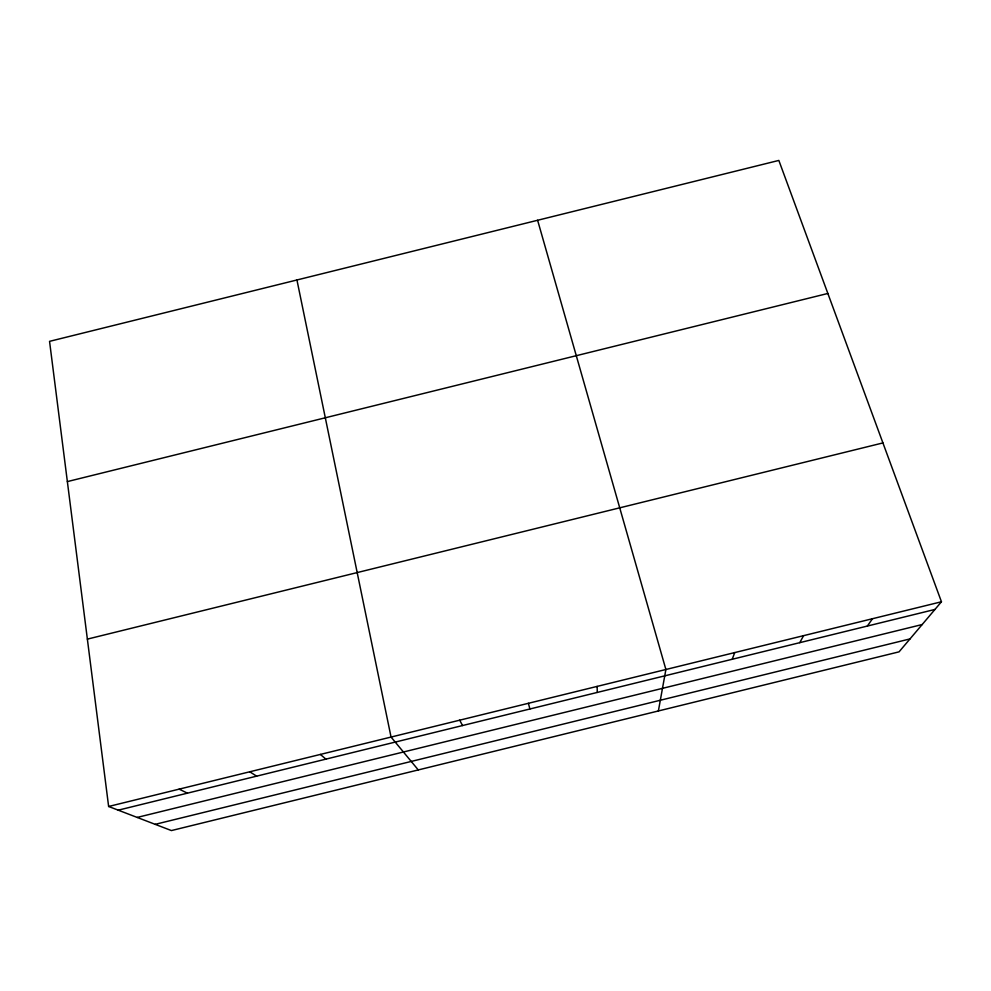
<?xml version="1.0" encoding="UTF-8"?>
<svg xmlns="http://www.w3.org/2000/svg" width="991" height="991" viewBox="0 0 991 991"><rect width="100%" height="100%" fill="white"/><g stroke="black" fill="none" stroke-linecap="round" stroke-linejoin="round"><path stroke-width="1.49" d="M658.383 710.956L665.89 669.507L537.618 220.275M732.238 659.263L734.715 652.586M799.762 642.663L803.577 635.665M867.336 626.064L872.489 618.718M941.45 601.772L899.06 651.843L171.418 830.569L108.626 806.476L49.55 341.35L778.839 160.431L941.45 601.772L108.626 806.476M67.363 481.589L827.844 293.46M87.369 639.121L882.919 442.927M118.239 810.167L934.959 609.44M137.179 817.426L922.175 624.541M155.203 824.339L910.011 638.91M179.16 789.146L187.423 793.172M249.744 771.791L256.644 776.151M320.378 754.436L325.903 759.131M418.264 769.933L391.049 737.056L296.941 279.982M459.7 720.184L462.537 725.548M528.389 703.3L529.9 708.999M597.115 686.416L597.3 692.424"/></g></svg>
